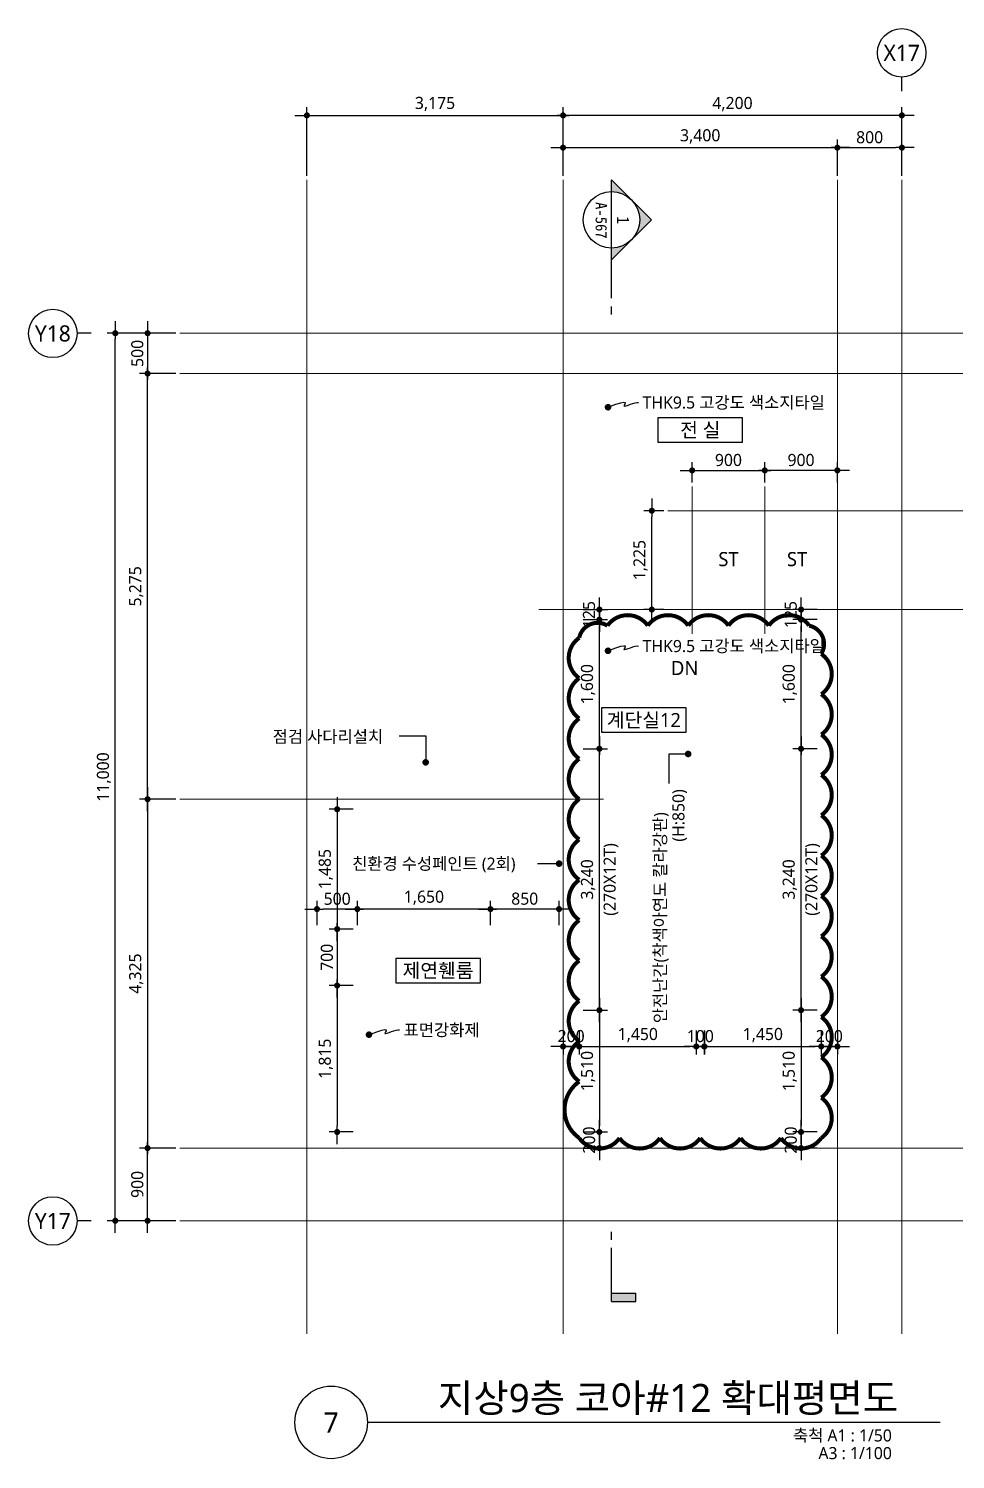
# Model space of a CAD drawing. Header units: millimetres. Extents: x 1467181 to 1850972, y 836037 to 895281.
# Drawn here: x 1812906 to 1824394, y 837511 to 855244 of the extents above; entities that cross this region are included whole.
import ezdxf
from ezdxf.enums import TextEntityAlignment as Align

# ---------------------------------------------------------------- set-up
doc = ezdxf.new("R2010")
doc.units = ezdxf.units.MM
doc.header["$MEASUREMENT"] = 0
doc.linetypes.add('CEN', pattern=[62, 60, -1, 0, -1])
doc.layers.get('0').update_dxf_attribs({"linetype": 'CONTINUOUS'})
for name, color, linetype, lineweight in [('A-AXIS-BUBL', 7, 'CONTINUOUS', 25), ('A-CNTL', 1, 'CEN', 15), ('A-DIMS', 7, 'CONTINUOUS', 25), ('A-MKXS-LEAD', 7, 'CONTINUOUS', 25), ('A-MKXS-MAK1', 3, 'CONTINUOUS', 25), ('A-MKXS-TEXT1', 3, 'CONTINUOUS', 25), ('A-MKXS-TEXT2', 7, 'CONTINUOUS', 25), ('A-MKXX-NAME', 3, 'CONTINUOUS', 25), ('A-MKXX-SYMB', 7, 'CONTINUOUS', 25), ('A-XXXX-SYMB', 7, 'CONTINUOUS', 25), ('A-XXXX-TXT1', 3, 'CONTINUOUS', 25), ('A-XXXX-TXT2', 3, 'CONTINUOUS', 25), ('REV-202205', 20, 'CONTINUOUS', 25)]:
    doc.layers.add(name, color=color, linetype=linetype, lineweight=lineweight)
doc.styles.add('HY울릉도L', font='')
doc.styles.add('돋움체', font='')
doc.styles.add('맑은고딕', font='malgun.ttf')
doc.styles.get('HY울릉도L').set_extended_font_data('HYwulM')
doc.styles.get('돋움체').set_extended_font_data('DotumChe')
doc.dimstyles.new('CDIM', dxfattribs={"dimtxt": 3, "dimasz": 1.5, "dimexe": 2, "dimexo": 1, "dimgap": 1, "dimtad": 1, "dimdec": 0, "dimrnd": 0.5, "dimzin": 0, "dimdsep": 32, "dimlunit": 6, "dimtxsty": 'HY울릉도L', "dimblk1": '_CIDOT', "dimblk2": '_CIDOT', "dimsah": 1, "dimcen": 5.5, "dimclrd": 2, "dimclre": 2, "dimclrt": 7, "dimadec": 0, "dimazin": 0, "dimtfac": 1, "dimtdec": 0, "dimtix": 1, "dimtmove": 2, "dimatfit": 1, "dimldrblk": '_CIDOT', "dimfxl": 1, "dimtolj": 1, "dimtzin": 0, "dimlwd": -1, "dimarcsym": 0})

# ---------------------------------------------------------------- blocks, each defined once
blk = doc.blocks.new('_CIDOT')
at = {"color": 0, "linetype": 'ByBlock'}
blk.add_line((2, 0), (-1, 0), dxfattribs=at)
at = {"color": 0, "linetype": 'ByBlock', "const_width": 0.5}
blk.add_lwpolyline([(-0.25, 0, 1), (0.25, 0, 1)], format="xyb", close=True, dxfattribs=at)
blk = doc.blocks.new('*D143')
at = {"layer": 'A-DIMS', "lineweight": -2, "transparency": 16777216}
for p, q in [((1819531, 853419), (1819531, 853869)), ((1822931, 853419), (1822931, 853869))]:
    blk.add_line(p, q, dxfattribs=at)
at = {"layer": 'A-DIMS', "transparency": 16777216}
blk.add_line((1819606, 853769), (1822856, 853769), dxfattribs=at)
at = {"layer": 'A-DIMS', "transparency": 16777216, "xscale": 75, "yscale": 75, "zscale": 75, "rotation": 180}
blk.add_blockref('_CIDOT', (1819531, 853769), dxfattribs=at)
at = {"layer": 'A-DIMS', "transparency": 16777216, "xscale": 75, "yscale": 75, "zscale": 75}
blk.add_blockref('_CIDOT', (1822931, 853769), dxfattribs=at)
at = {"layer": 'A-DIMS', "color": 3, "transparency": 16777216, "insert": (1821231, 853909), "char_height": 150, "attachment_point": 5, "style": '맑은고딕'}
blk.add_mtext('\\A1;3,400', dxfattribs=at)
blk = doc.blocks.new('*D144')
at = {"layer": 'A-DIMS', "lineweight": -2, "transparency": 16777216}
for p, q in [((1814731, 845694), (1814281, 845694)), ((1814731, 841369), (1814281, 841369))]:
    blk.add_line(p, q, dxfattribs=at)
at = {"layer": 'A-DIMS', "transparency": 16777216}
blk.add_line((1814381, 845619), (1814381, 841444), dxfattribs=at)
at = {"layer": 'A-DIMS', "transparency": 16777216, "xscale": 75, "yscale": 75, "zscale": 75}
for p, rotation in [((1814381, 845694), 90), ((1814381, 841369), 270)]:
    blk.add_blockref('_CIDOT', p, dxfattribs=dict(at, rotation=rotation))
at = {"layer": 'A-DIMS', "color": 3, "transparency": 16777216, "insert": (1814241, 843532), "char_height": 150, "attachment_point": 5, "rotation": 90, "style": '맑은고딕'}
blk.add_mtext('\\A1;4,325', dxfattribs=at)
blk = doc.blocks.new('*D145')
at = {"layer": 'A-DIMS', "lineweight": -2, "transparency": 16777216}
for p, q in [((1822931, 853419), (1822931, 853869)), ((1823731, 853419), (1823731, 853869))]:
    blk.add_line(p, q, dxfattribs=at)
at = {"layer": 'A-DIMS', "transparency": 16777216}
blk.add_line((1823006, 853769), (1823656, 853769), dxfattribs=at)
at = {"layer": 'A-DIMS', "transparency": 16777216, "xscale": 75, "yscale": 75, "zscale": 75, "rotation": 180}
blk.add_blockref('_CIDOT', (1822931, 853769), dxfattribs=at)
at = {"layer": 'A-DIMS', "transparency": 16777216, "xscale": 75, "yscale": 75, "zscale": 75}
blk.add_blockref('_CIDOT', (1823731, 853769), dxfattribs=at)
at = {"layer": 'A-DIMS', "color": 3, "transparency": 16777216, "insert": (1823331, 853897), "char_height": 150, "attachment_point": 5, "style": '맑은고딕'}
blk.add_mtext('\\A1;800', dxfattribs=at)
blk = doc.blocks.new('*D146')
at = {"layer": 'A-DIMS', "lineweight": -2, "transparency": 16777216}
for p, q in [((1819531, 853419), (1819531, 854269)), ((1823731, 853419), (1823731, 854269))]:
    blk.add_line(p, q, dxfattribs=at)
at = {"layer": 'A-DIMS', "transparency": 16777216}
blk.add_line((1823656, 854169), (1819606, 854169), dxfattribs=at)
at = {"layer": 'A-DIMS', "transparency": 16777216, "xscale": 75, "yscale": 75, "zscale": 75, "rotation": 180}
blk.add_blockref('_CIDOT', (1819531, 854169), dxfattribs=at)
at = {"layer": 'A-DIMS', "transparency": 16777216, "xscale": 75, "yscale": 75, "zscale": 75}
blk.add_blockref('_CIDOT', (1823731, 854169), dxfattribs=at)
at = {"layer": 'A-DIMS', "color": 3, "transparency": 16777216, "insert": (1821631, 854309), "char_height": 150, "attachment_point": 5, "style": '맑은고딕'}
blk.add_mtext('\\A1;4,200', dxfattribs=at)
blk = doc.blocks.new('*D147')
at = {"layer": 'A-DIMS', "lineweight": -2, "transparency": 16777216}
for p, q in [((1814731, 851469), (1813881, 851469)), ((1814731, 840469), (1813881, 840469))]:
    blk.add_line(p, q, dxfattribs=at)
at = {"layer": 'A-DIMS', "transparency": 16777216}
blk.add_line((1813981, 840544), (1813981, 851394), dxfattribs=at)
at = {"layer": 'A-DIMS', "transparency": 16777216, "xscale": 75, "yscale": 75, "zscale": 75}
for p, rotation in [((1813981, 851469), 90), ((1813981, 840469), 270)]:
    blk.add_blockref('_CIDOT', p, dxfattribs=dict(at, rotation=rotation))
at = {"layer": 'A-DIMS', "color": 3, "transparency": 16777216, "insert": (1813841, 845969), "char_height": 150, "attachment_point": 5, "rotation": 90, "style": '맑은고딕'}
blk.add_mtext('\\A1;11,000', dxfattribs=at)
blk = doc.blocks.new('*D148')
at = {"layer": 'A-DIMS', "lineweight": -2, "transparency": 16777216}
for p, q in [((1814731, 851469), (1814281, 851469)), ((1814731, 850969), (1814281, 850969))]:
    blk.add_line(p, q, dxfattribs=at)
at = {"layer": 'A-DIMS', "transparency": 16777216}
blk.add_line((1814381, 851394), (1814381, 851044), dxfattribs=at)
at = {"layer": 'A-DIMS', "transparency": 16777216, "xscale": 75, "yscale": 75, "zscale": 75}
for p, rotation in [((1814381, 851469), 90), ((1814381, 850969), 270)]:
    blk.add_blockref('_CIDOT', p, dxfattribs=dict(at, rotation=rotation))
at = {"layer": 'A-DIMS', "color": 3, "transparency": 16777216, "insert": (1814254, 851219), "char_height": 150, "attachment_point": 5, "rotation": 90, "style": '맑은고딕'}
blk.add_mtext('\\A1;500', dxfattribs=at)
blk = doc.blocks.new('*D149')
at = {"layer": 'A-DIMS', "lineweight": -2, "transparency": 16777216}
for p, q in [((1814731, 841369), (1814281, 841369)), ((1814731, 840469), (1814281, 840469))]:
    blk.add_line(p, q, dxfattribs=at)
at = {"layer": 'A-DIMS', "transparency": 16777216}
blk.add_line((1814381, 840544), (1814381, 841294), dxfattribs=at)
at = {"layer": 'A-DIMS', "transparency": 16777216, "xscale": 75, "yscale": 75, "zscale": 75}
for p, rotation in [((1814381, 841369), 90), ((1814381, 840469), 270)]:
    blk.add_blockref('_CIDOT', p, dxfattribs=dict(at, rotation=rotation))
at = {"layer": 'A-DIMS', "color": 3, "transparency": 16777216, "insert": (1814254, 840919), "char_height": 150, "attachment_point": 5, "rotation": 90, "style": '맑은고딕'}
blk.add_mtext('\\A1;900', dxfattribs=at)
blk = doc.blocks.new('*D150')
at = {"layer": 'A-DIMS', "lineweight": -2, "transparency": 16777216}
for p, q in [((1814731, 850969), (1814281, 850969)), ((1814731, 845694), (1814281, 845694))]:
    blk.add_line(p, q, dxfattribs=at)
at = {"layer": 'A-DIMS', "transparency": 16777216}
blk.add_line((1814381, 845769), (1814381, 850894), dxfattribs=at)
at = {"layer": 'A-DIMS', "transparency": 16777216, "xscale": 75, "yscale": 75, "zscale": 75}
for p, rotation in [((1814381, 850969), 90), ((1814381, 845694), 270)]:
    blk.add_blockref('_CIDOT', p, dxfattribs=dict(at, rotation=rotation))
at = {"layer": 'A-DIMS', "color": 3, "transparency": 16777216, "insert": (1814241, 848332), "char_height": 150, "attachment_point": 5, "rotation": 90, "style": '맑은고딕'}
blk.add_mtext('\\A1;5,275', dxfattribs=at)
blk = doc.blocks.new('*D140')
at = {"layer": 'A-DIMS', "lineweight": -2, "transparency": 16777216}
for p, q in [((1821131, 849619), (1821131, 849869)), ((1822031, 849619), (1822031, 849869))]:
    blk.add_line(p, q, dxfattribs=at)
at = {"layer": 'A-DIMS', "transparency": 16777216}
blk.add_line((1821206, 849769), (1821956, 849769), dxfattribs=at)
at = {"layer": 'A-DIMS', "transparency": 16777216, "xscale": 75, "yscale": 75, "zscale": 75, "rotation": 180}
blk.add_blockref('_CIDOT', (1821131, 849769), dxfattribs=at)
at = {"layer": 'A-DIMS', "transparency": 16777216, "xscale": 75, "yscale": 75, "zscale": 75}
blk.add_blockref('_CIDOT', (1822031, 849769), dxfattribs=at)
at = {"layer": 'A-DIMS', "color": 3, "transparency": 16777216, "insert": (1821581, 849897), "char_height": 150, "attachment_point": 5, "style": '맑은고딕'}
blk.add_mtext('\\A1;900', dxfattribs=at)
blk = doc.blocks.new('*D141')
at = {"layer": 'A-DIMS', "lineweight": -2, "transparency": 16777216}
for p, q in [((1822031, 849619), (1822031, 849869)), ((1822931, 849619), (1822931, 849869))]:
    blk.add_line(p, q, dxfattribs=at)
at = {"layer": 'A-DIMS', "transparency": 16777216}
blk.add_line((1822856, 849769), (1822106, 849769), dxfattribs=at)
at = {"layer": 'A-DIMS', "transparency": 16777216, "xscale": 75, "yscale": 75, "zscale": 75, "rotation": 180}
blk.add_blockref('_CIDOT', (1822031, 849769), dxfattribs=at)
at = {"layer": 'A-DIMS', "transparency": 16777216, "xscale": 75, "yscale": 75, "zscale": 75}
blk.add_blockref('_CIDOT', (1822931, 849769), dxfattribs=at)
at = {"layer": 'A-DIMS', "color": 3, "transparency": 16777216, "insert": (1822481, 849897), "char_height": 150, "attachment_point": 5, "style": '맑은고딕'}
blk.add_mtext('\\A1;900', dxfattribs=at)
blk = doc.blocks.new('*D142')
at = {"layer": 'A-DIMS', "lineweight": -2, "transparency": 16777216}
for p, q in [((1820781, 849269), (1820531, 849269)), ((1820781, 848044), (1820531, 848044))]:
    blk.add_line(p, q, dxfattribs=at)
at = {"layer": 'A-DIMS', "transparency": 16777216}
blk.add_line((1820631, 848119), (1820631, 849194), dxfattribs=at)
at = {"layer": 'A-DIMS', "transparency": 16777216, "xscale": 75, "yscale": 75, "zscale": 75}
for p, rotation in [((1820631, 849269), 90), ((1820631, 848044), 270)]:
    blk.add_blockref('_CIDOT', p, dxfattribs=dict(at, rotation=rotation))
at = {"layer": 'A-DIMS', "color": 3, "transparency": 16777216, "insert": (1820491, 848657), "char_height": 150, "attachment_point": 5, "rotation": 90, "style": '맑은고딕'}
blk.add_mtext('\\A1;1,225', dxfattribs=at)
blk = doc.blocks.new('*D156')
at = {"layer": 'A-DIMS', "lineweight": -2, "transparency": 16777216}
for p, q in [((1816356, 853419), (1816356, 854269)), ((1819531, 853419), (1819531, 854269))]:
    blk.add_line(p, q, dxfattribs=at)
at = {"layer": 'A-DIMS', "transparency": 16777216}
blk.add_line((1816431, 854169), (1819456, 854169), dxfattribs=at)
at = {"layer": 'A-DIMS', "transparency": 16777216, "xscale": 75, "yscale": 75, "zscale": 75, "rotation": 180}
blk.add_blockref('_CIDOT', (1816356, 854169), dxfattribs=at)
at = {"layer": 'A-DIMS', "transparency": 16777216, "xscale": 75, "yscale": 75, "zscale": 75}
blk.add_blockref('_CIDOT', (1819531, 854169), dxfattribs=at)
at = {"layer": 'A-DIMS', "color": 3, "transparency": 16777216, "insert": (1817944, 854310), "char_height": 150, "attachment_point": 5, "style": '맑은고딕'}
blk.add_mtext('\\A1;3,175', dxfattribs=at)
blk = doc.blocks.new('CORE 12- 단면')
at = {"layer": 'A-MKXS-MAK1'}
blk.add_hatch(color=256, dxfattribs=at).paths.add_polyline_path([(22637, 13298), (22637, 13398), (22937, 13398), (22937, 13298)])
h = blk.add_hatch(color=256, dxfattribs=at)
h.paths.add_polyline_path([(22442, -7), (22690, 241, 0.414214), (22690, -254)])
h.paths.add_polyline_path([(22690, 241), (22937, 488), (22937, 343, 0.198912)])
h.paths.add_polyline_path([(22690, -254, 0.198912), (22937, -357), (22937, -502)])
for p, q in [((22637, 13398), (22637, 13298)), ((22937, 13398), (22637, 13398)), ((22937, 13398), (22937, 12735)), ((22937, 13298), (22637, 13298)), ((22937, 12635), (22937, 12535)), ((22937, 1166), (22937, 1066)), ((22937, 966), (22937, -502)), ((22937, 488), (22442, -7)), ((22937, -502), (22442, -7))]:
    blk.add_line(p, q, dxfattribs=at)
blk.add_circle((22937, -7), 350, dxfattribs=at)
at = {"layer": 'A-MKXS-TEXT2', "style": '돋움체'}
for s, height, p in [('A-567', 140, (23065, 0)), ('1', 150, (22793, -2))]:
    blk.add_text(s, height=height, rotation=90, dxfattribs=at).set_placement(p, align=Align.MIDDLE)
blk = doc.blocks.new('*D744')
at = {"layer": 'A-DIMS', "lineweight": -2, "transparency": 16777216}
for p, q in [((1819781, 846319), (1820081, 846319)), ((1819781, 843079), (1820081, 843079))]:
    blk.add_line(p, q, dxfattribs=at)
at = {"layer": 'A-DIMS', "transparency": 16777216}
blk.add_line((1819981, 843154), (1819981, 846244), dxfattribs=at)
at = {"layer": 'A-DIMS', "transparency": 16777216, "xscale": 75, "yscale": 75, "zscale": 75}
for p, rotation in [((1819981, 846319), 90), ((1819981, 843079), 270)]:
    blk.add_blockref('_CIDOT', p, dxfattribs=dict(at, rotation=rotation))
at = {"layer": 'A-DIMS', "color": 3, "transparency": 16777216, "char_height": 150, "attachment_point": 5, "rotation": 90, "style": '맑은고딕'}
for s, insert in [('\\A1;(270X12T)', (1820125, 844699)), ('\\A1;3,240', (1819841, 844699))]:
    blk.add_mtext(s, dxfattribs=dict(at, insert=insert))
blk = doc.blocks.new('*D745')
at = {"layer": 'A-DIMS', "lineweight": -2, "transparency": 16777216}
for p, q in [((1819781, 843079), (1820081, 843079)), ((1819781, 841569), (1820081, 841569))]:
    blk.add_line(p, q, dxfattribs=at)
at = {"layer": 'A-DIMS', "transparency": 16777216}
blk.add_line((1819981, 843004), (1819981, 841644), dxfattribs=at)
at = {"layer": 'A-DIMS', "transparency": 16777216, "xscale": 75, "yscale": 75, "zscale": 75}
for p, rotation in [((1819981, 843079), 90), ((1819981, 841569), 270)]:
    blk.add_blockref('_CIDOT', p, dxfattribs=dict(at, rotation=rotation))
at = {"layer": 'A-DIMS', "color": 3, "transparency": 16777216, "insert": (1819841, 842324), "char_height": 150, "attachment_point": 5, "rotation": 90, "style": '맑은고딕'}
blk.add_mtext('\\A1;1,510', dxfattribs=at)
blk = doc.blocks.new('*D746')
at = {"layer": 'A-DIMS', "lineweight": -2, "transparency": 16777216}
for p, q in [((1819781, 847919), (1820081, 847919)), ((1819781, 846319), (1820081, 846319))]:
    blk.add_line(p, q, dxfattribs=at)
at = {"layer": 'A-DIMS', "transparency": 16777216}
blk.add_line((1819981, 846394), (1819981, 847844), dxfattribs=at)
at = {"layer": 'A-DIMS', "transparency": 16777216, "xscale": 75, "yscale": 75, "zscale": 75}
for p, rotation in [((1819981, 847919), 90), ((1819981, 846319), 270)]:
    blk.add_blockref('_CIDOT', p, dxfattribs=dict(at, rotation=rotation))
at = {"layer": 'A-DIMS', "color": 3, "transparency": 16777216, "insert": (1819841, 847119), "char_height": 150, "attachment_point": 5, "rotation": 90, "style": '맑은고딕'}
blk.add_mtext('\\A1;1,600', dxfattribs=at)
blk = doc.blocks.new('*D747')
at = {"layer": 'A-DIMS', "transparency": 16777216}
for p, q in [((1819981, 848119), (1819981, 848194)), ((1819981, 847919), (1819981, 848044)), ((1819981, 847844), (1819981, 847769))]:
    blk.add_line(p, q, dxfattribs=at)
at = {"layer": 'A-DIMS', "lineweight": -2, "transparency": 16777216}
for p, q in [((1819781, 848044), (1820081, 848044)), ((1819781, 847919), (1820081, 847919))]:
    blk.add_line(p, q, dxfattribs=at)
at = {"layer": 'A-DIMS', "transparency": 16777216, "xscale": 75, "yscale": 75, "zscale": 75}
for p, rotation in [((1819981, 848044), 270), ((1819981, 847919), 90)]:
    blk.add_blockref('_CIDOT', p, dxfattribs=dict(at, rotation=rotation))
at = {"layer": 'A-DIMS', "color": 3, "transparency": 16777216, "insert": (1819853, 847982), "char_height": 150, "attachment_point": 5, "rotation": 90, "style": '맑은고딕'}
blk.add_mtext('\\A1;125', dxfattribs=at)
blk = doc.blocks.new('*D748')
at = {"layer": 'A-DIMS', "transparency": 16777216}
for p, q in [((1819981, 841644), (1819981, 841719)), ((1819981, 841569), (1819981, 841369)), ((1819981, 841294), (1819981, 841219))]:
    blk.add_line(p, q, dxfattribs=at)
at = {"layer": 'A-DIMS', "lineweight": -2, "transparency": 16777216}
for p, q in [((1819781, 841569), (1820081, 841569)), ((1819781, 841369), (1820081, 841369))]:
    blk.add_line(p, q, dxfattribs=at)
at = {"layer": 'A-DIMS', "transparency": 16777216, "xscale": 75, "yscale": 75, "zscale": 75}
for p, rotation in [((1819981, 841569), 270), ((1819981, 841369), 90)]:
    blk.add_blockref('_CIDOT', p, dxfattribs=dict(at, rotation=rotation))
at = {"layer": 'A-DIMS', "color": 3, "transparency": 16777216, "insert": (1819854, 841469), "char_height": 150, "attachment_point": 5, "rotation": 90, "style": '맑은고딕'}
blk.add_mtext('\\A1;200', dxfattribs=at)
blk = doc.blocks.new('*D749')
at = {"layer": 'A-DIMS', "lineweight": -2, "transparency": 16777216}
for p, q in [((1819732, 842829), (1819732, 842529)), ((1821182, 842829), (1821182, 842529))]:
    blk.add_line(p, q, dxfattribs=at)
at = {"layer": 'A-DIMS', "transparency": 16777216}
blk.add_line((1819807, 842629), (1821107, 842629), dxfattribs=at)
at = {"layer": 'A-DIMS', "transparency": 16777216, "xscale": 75, "yscale": 75, "zscale": 75, "rotation": 180}
blk.add_blockref('_CIDOT', (1819732, 842629), dxfattribs=at)
at = {"layer": 'A-DIMS', "transparency": 16777216, "xscale": 75, "yscale": 75, "zscale": 75}
blk.add_blockref('_CIDOT', (1821182, 842629), dxfattribs=at)
at = {"layer": 'A-DIMS', "color": 3, "transparency": 16777216, "insert": (1820457, 842770), "char_height": 150, "attachment_point": 5, "style": '맑은고딕'}
blk.add_mtext('\\A1;1,450', dxfattribs=at)
blk = doc.blocks.new('*D750')
at = {"layer": 'A-DIMS', "lineweight": -2, "transparency": 16777216}
for p, q in [((1819531, 842829), (1819531, 842529)), ((1819731, 842829), (1819731, 842529))]:
    blk.add_line(p, q, dxfattribs=at)
at = {"layer": 'A-DIMS', "transparency": 16777216}
for p, q in [((1819456, 842629), (1819381, 842629)), ((1819531, 842629), (1819731, 842629)), ((1819806, 842629), (1819881, 842629))]:
    blk.add_line(p, q, dxfattribs=at)
at = {"layer": 'A-DIMS', "transparency": 16777216, "xscale": 75, "yscale": 75, "zscale": 75}
blk.add_blockref('_CIDOT', (1819531, 842629), dxfattribs=at)
at = {"layer": 'A-DIMS', "transparency": 16777216, "xscale": 75, "yscale": 75, "zscale": 75, "rotation": 180}
blk.add_blockref('_CIDOT', (1819731, 842629), dxfattribs=at)
at = {"layer": 'A-DIMS', "color": 3, "transparency": 16777216, "insert": (1819631, 842757), "char_height": 150, "attachment_point": 5, "style": '맑은고딕'}
blk.add_mtext('\\A1;200', dxfattribs=at)
blk = doc.blocks.new('*D751')
at = {"layer": 'A-DIMS', "lineweight": -2, "transparency": 16777216}
for p, q in [((1821282, 842829), (1821282, 842529)), ((1822731, 842829), (1822731, 842529))]:
    blk.add_line(p, q, dxfattribs=at)
at = {"layer": 'A-DIMS', "transparency": 16777216}
blk.add_line((1821357, 842629), (1822656, 842629), dxfattribs=at)
at = {"layer": 'A-DIMS', "transparency": 16777216, "xscale": 75, "yscale": 75, "zscale": 75, "rotation": 180}
blk.add_blockref('_CIDOT', (1821282, 842629), dxfattribs=at)
at = {"layer": 'A-DIMS', "transparency": 16777216, "xscale": 75, "yscale": 75, "zscale": 75}
blk.add_blockref('_CIDOT', (1822731, 842629), dxfattribs=at)
at = {"layer": 'A-DIMS', "color": 3, "transparency": 16777216, "insert": (1822007, 842770), "char_height": 150, "attachment_point": 5, "style": '맑은고딕'}
blk.add_mtext('\\A1;1,450', dxfattribs=at)
blk = doc.blocks.new('*D752')
at = {"layer": 'A-DIMS', "lineweight": -2, "transparency": 16777216}
for p, q in [((1821182, 842829), (1821182, 842529)), ((1821281, 842829), (1821281, 842529))]:
    blk.add_line(p, q, dxfattribs=at)
at = {"layer": 'A-DIMS', "transparency": 16777216}
for p, q in [((1821107, 842629), (1821032, 842629)), ((1821182, 842629), (1821281, 842629)), ((1821356, 842629), (1821431, 842629))]:
    blk.add_line(p, q, dxfattribs=at)
at = {"layer": 'A-DIMS', "transparency": 16777216, "xscale": 75, "yscale": 75, "zscale": 75}
blk.add_blockref('_CIDOT', (1821182, 842629), dxfattribs=at)
at = {"layer": 'A-DIMS', "transparency": 16777216, "xscale": 75, "yscale": 75, "zscale": 75, "rotation": 180}
blk.add_blockref('_CIDOT', (1821281, 842629), dxfattribs=at)
at = {"layer": 'A-DIMS', "color": 3, "transparency": 16777216, "insert": (1821232, 842757), "char_height": 150, "attachment_point": 5, "style": '맑은고딕'}
blk.add_mtext('\\A1;100', dxfattribs=at)
blk = doc.blocks.new('*D753')
at = {"layer": 'A-DIMS', "lineweight": -2, "transparency": 16777216}
for p, q in [((1822731, 842829), (1822731, 842529)), ((1822931, 842829), (1822931, 842529))]:
    blk.add_line(p, q, dxfattribs=at)
at = {"layer": 'A-DIMS', "transparency": 16777216}
for p, q in [((1822656, 842629), (1822581, 842629)), ((1822731, 842629), (1822931, 842629)), ((1823006, 842629), (1823081, 842629))]:
    blk.add_line(p, q, dxfattribs=at)
at = {"layer": 'A-DIMS', "transparency": 16777216, "xscale": 75, "yscale": 75, "zscale": 75}
blk.add_blockref('_CIDOT', (1822731, 842629), dxfattribs=at)
at = {"layer": 'A-DIMS', "transparency": 16777216, "xscale": 75, "yscale": 75, "zscale": 75, "rotation": 180}
blk.add_blockref('_CIDOT', (1822931, 842629), dxfattribs=at)
at = {"layer": 'A-DIMS', "color": 3, "transparency": 16777216, "insert": (1822831, 842757), "char_height": 150, "attachment_point": 5, "style": '맑은고딕'}
blk.add_mtext('\\A1;200', dxfattribs=at)
blk = doc.blocks.new('*D754')
at = {"layer": 'A-DIMS', "lineweight": -2, "transparency": 16777216}
for p, q in [((1822681, 846319), (1822381, 846319)), ((1822681, 843079), (1822381, 843079))]:
    blk.add_line(p, q, dxfattribs=at)
at = {"layer": 'A-DIMS', "transparency": 16777216}
blk.add_line((1822481, 843154), (1822481, 846244), dxfattribs=at)
at = {"layer": 'A-DIMS', "transparency": 16777216, "xscale": 75, "yscale": 75, "zscale": 75}
for p, rotation in [((1822481, 846319), 90), ((1822481, 843079), 270)]:
    blk.add_blockref('_CIDOT', p, dxfattribs=dict(at, rotation=rotation))
at = {"layer": 'A-DIMS', "color": 3, "transparency": 16777216, "char_height": 150, "attachment_point": 5, "rotation": 90, "style": '맑은고딕'}
for s, insert in [('\\A1;(270X12T)', (1822625, 844699)), ('\\A1;3,240', (1822341, 844699))]:
    blk.add_mtext(s, dxfattribs=dict(at, insert=insert))
blk = doc.blocks.new('*D755')
at = {"layer": 'A-DIMS', "lineweight": -2, "transparency": 16777216}
for p, q in [((1822681, 843079), (1822381, 843079)), ((1822681, 841569), (1822381, 841569))]:
    blk.add_line(p, q, dxfattribs=at)
at = {"layer": 'A-DIMS', "transparency": 16777216}
blk.add_line((1822481, 843004), (1822481, 841644), dxfattribs=at)
at = {"layer": 'A-DIMS', "transparency": 16777216, "xscale": 75, "yscale": 75, "zscale": 75}
for p, rotation in [((1822481, 843079), 90), ((1822481, 841569), 270)]:
    blk.add_blockref('_CIDOT', p, dxfattribs=dict(at, rotation=rotation))
at = {"layer": 'A-DIMS', "color": 3, "transparency": 16777216, "insert": (1822341, 842324), "char_height": 150, "attachment_point": 5, "rotation": 90, "style": '맑은고딕'}
blk.add_mtext('\\A1;1,510', dxfattribs=at)
blk = doc.blocks.new('*D756')
at = {"layer": 'A-DIMS', "transparency": 16777216}
for p, q in [((1822481, 848119), (1822481, 848194)), ((1822481, 847919), (1822481, 848044)), ((1822481, 847844), (1822481, 847769))]:
    blk.add_line(p, q, dxfattribs=at)
at = {"layer": 'A-DIMS', "lineweight": -2, "transparency": 16777216}
for p, q in [((1822681, 848044), (1822381, 848044)), ((1822681, 847919), (1822381, 847919))]:
    blk.add_line(p, q, dxfattribs=at)
at = {"layer": 'A-DIMS', "transparency": 16777216, "xscale": 75, "yscale": 75, "zscale": 75}
for p, rotation in [((1822481, 848044), 270), ((1822481, 847919), 90)]:
    blk.add_blockref('_CIDOT', p, dxfattribs=dict(at, rotation=rotation))
at = {"layer": 'A-DIMS', "color": 3, "transparency": 16777216, "insert": (1822353, 847982), "char_height": 150, "attachment_point": 5, "rotation": 90, "style": '맑은고딕'}
blk.add_mtext('\\A1;125', dxfattribs=at)
blk = doc.blocks.new('*D757')
at = {"layer": 'A-DIMS', "transparency": 16777216}
for p, q in [((1822481, 841644), (1822481, 841719)), ((1822481, 841569), (1822481, 841369)), ((1822481, 841294), (1822481, 841219))]:
    blk.add_line(p, q, dxfattribs=at)
at = {"layer": 'A-DIMS', "lineweight": -2, "transparency": 16777216}
for p, q in [((1822681, 841569), (1822381, 841569)), ((1822681, 841369), (1822381, 841369))]:
    blk.add_line(p, q, dxfattribs=at)
at = {"layer": 'A-DIMS', "transparency": 16777216, "xscale": 75, "yscale": 75, "zscale": 75}
for p, rotation in [((1822481, 841569), 270), ((1822481, 841369), 90)]:
    blk.add_blockref('_CIDOT', p, dxfattribs=dict(at, rotation=rotation))
at = {"layer": 'A-DIMS', "color": 3, "transparency": 16777216, "insert": (1822354, 841469), "char_height": 150, "attachment_point": 5, "rotation": 90, "style": '맑은고딕'}
blk.add_mtext('\\A1;200', dxfattribs=at)
blk = doc.blocks.new('*D758')
at = {"layer": 'A-DIMS', "lineweight": -2, "transparency": 16777216}
for p, q in [((1822681, 847919), (1822381, 847919)), ((1822681, 846319), (1822381, 846319))]:
    blk.add_line(p, q, dxfattribs=at)
at = {"layer": 'A-DIMS', "transparency": 16777216}
blk.add_line((1822481, 846394), (1822481, 847844), dxfattribs=at)
at = {"layer": 'A-DIMS', "transparency": 16777216, "xscale": 75, "yscale": 75, "zscale": 75}
for p, rotation in [((1822481, 847919), 90), ((1822481, 846319), 270)]:
    blk.add_blockref('_CIDOT', p, dxfattribs=dict(at, rotation=rotation))
at = {"layer": 'A-DIMS', "color": 3, "transparency": 16777216, "insert": (1822341, 847119), "char_height": 150, "attachment_point": 5, "rotation": 90, "style": '맑은고딕'}
blk.add_mtext('\\A1;1,600', dxfattribs=at)
blk = doc.blocks.new('*D889')
at = {"layer": 'A-DIMS', "lineweight": -2, "transparency": 16777216}
for p, q in [((1816931, 845569), (1816631, 845569)), ((1816931, 844084), (1816631, 844084))]:
    blk.add_line(p, q, dxfattribs=at)
at = {"layer": 'A-DIMS', "transparency": 16777216}
blk.add_line((1816731, 845494), (1816731, 844159), dxfattribs=at)
at = {"layer": 'A-DIMS', "transparency": 16777216, "xscale": 75, "yscale": 75, "zscale": 75}
for p, rotation in [((1816731, 845569), 90), ((1816731, 844084), 270)]:
    blk.add_blockref('_CIDOT', p, dxfattribs=dict(at, rotation=rotation))
at = {"layer": 'A-DIMS', "color": 3, "transparency": 16777216, "insert": (1816591, 844827), "char_height": 150, "attachment_point": 5, "rotation": 90, "style": '맑은고딕'}
blk.add_mtext('\\A1;1,485', dxfattribs=at)
blk = doc.blocks.new('*D890')
at = {"layer": 'A-DIMS', "lineweight": -2, "transparency": 16777216}
for p, q in [((1816931, 844084), (1816631, 844084)), ((1816931, 843384), (1816631, 843384))]:
    blk.add_line(p, q, dxfattribs=at)
at = {"layer": 'A-DIMS', "transparency": 16777216}
blk.add_line((1816731, 844009), (1816731, 843459), dxfattribs=at)
at = {"layer": 'A-DIMS', "transparency": 16777216, "xscale": 75, "yscale": 75, "zscale": 75}
for p, rotation in [((1816731, 844084), 90), ((1816731, 843384), 270)]:
    blk.add_blockref('_CIDOT', p, dxfattribs=dict(at, rotation=rotation))
at = {"layer": 'A-DIMS', "color": 3, "transparency": 16777216, "insert": (1816604, 843734), "char_height": 150, "attachment_point": 5, "rotation": 90, "style": '맑은고딕'}
blk.add_mtext('\\A1;700', dxfattribs=at)
blk = doc.blocks.new('*D891')
at = {"layer": 'A-DIMS', "lineweight": -2, "transparency": 16777216}
for p, q in [((1816931, 843384), (1816631, 843384)), ((1816931, 841569), (1816631, 841569))]:
    blk.add_line(p, q, dxfattribs=at)
at = {"layer": 'A-DIMS', "transparency": 16777216}
blk.add_line((1816731, 843309), (1816731, 841644), dxfattribs=at)
at = {"layer": 'A-DIMS', "transparency": 16777216, "xscale": 75, "yscale": 75, "zscale": 75}
for p, rotation in [((1816731, 843384), 90), ((1816731, 841569), 270)]:
    blk.add_blockref('_CIDOT', p, dxfattribs=dict(at, rotation=rotation))
at = {"layer": 'A-DIMS', "color": 3, "transparency": 16777216, "insert": (1816591, 842477), "char_height": 150, "attachment_point": 5, "rotation": 90, "style": '맑은고딕'}
blk.add_mtext('\\A1;1,815', dxfattribs=at)
blk = doc.blocks.new('*D892')
at = {"layer": 'A-DIMS', "lineweight": -2, "transparency": 16777216}
for p, q in [((1818631, 844132), (1818631, 844432)), ((1819481, 844132), (1819481, 844432))]:
    blk.add_line(p, q, dxfattribs=at)
at = {"layer": 'A-DIMS', "transparency": 16777216}
blk.add_line((1819406, 844332), (1818706, 844332), dxfattribs=at)
at = {"layer": 'A-DIMS', "transparency": 16777216, "xscale": 75, "yscale": 75, "zscale": 75, "rotation": 180}
blk.add_blockref('_CIDOT', (1818631, 844332), dxfattribs=at)
at = {"layer": 'A-DIMS', "transparency": 16777216, "xscale": 75, "yscale": 75, "zscale": 75}
blk.add_blockref('_CIDOT', (1819481, 844332), dxfattribs=at)
at = {"layer": 'A-DIMS', "color": 3, "transparency": 16777216, "insert": (1819056, 844460), "char_height": 150, "attachment_point": 5, "style": '맑은고딕'}
blk.add_mtext('\\A1;850', dxfattribs=at)
blk = doc.blocks.new('*D893')
at = {"layer": 'A-DIMS', "lineweight": -2, "transparency": 16777216}
for p, q in [((1816981, 844132), (1816981, 844432)), ((1818631, 844132), (1818631, 844432))]:
    blk.add_line(p, q, dxfattribs=at)
at = {"layer": 'A-DIMS', "transparency": 16777216}
blk.add_line((1818556, 844332), (1817056, 844332), dxfattribs=at)
at = {"layer": 'A-DIMS', "transparency": 16777216, "xscale": 75, "yscale": 75, "zscale": 75, "rotation": 180}
blk.add_blockref('_CIDOT', (1816981, 844332), dxfattribs=at)
at = {"layer": 'A-DIMS', "transparency": 16777216, "xscale": 75, "yscale": 75, "zscale": 75}
blk.add_blockref('_CIDOT', (1818631, 844332), dxfattribs=at)
at = {"layer": 'A-DIMS', "color": 3, "transparency": 16777216, "insert": (1817806, 844472), "char_height": 150, "attachment_point": 5, "style": '맑은고딕'}
blk.add_mtext('\\A1;1,650', dxfattribs=at)
blk = doc.blocks.new('*D894')
at = {"layer": 'A-DIMS', "lineweight": -2, "transparency": 16777216}
for p, q in [((1816481, 844132), (1816481, 844432)), ((1816981, 844132), (1816981, 844432))]:
    blk.add_line(p, q, dxfattribs=at)
at = {"layer": 'A-DIMS', "transparency": 16777216}
blk.add_line((1816906, 844332), (1816556, 844332), dxfattribs=at)
at = {"layer": 'A-DIMS', "transparency": 16777216, "xscale": 75, "yscale": 75, "zscale": 75, "rotation": 180}
blk.add_blockref('_CIDOT', (1816481, 844332), dxfattribs=at)
at = {"layer": 'A-DIMS', "transparency": 16777216, "xscale": 75, "yscale": 75, "zscale": 75}
blk.add_blockref('_CIDOT', (1816981, 844332), dxfattribs=at)
at = {"layer": 'A-DIMS', "color": 3, "transparency": 16777216, "insert": (1816731, 844459), "char_height": 150, "attachment_point": 5, "style": '맑은고딕'}
blk.add_mtext('\\A1;500', dxfattribs=at)

msp = doc.modelspace()

# ---------------------------------------------------------------- linework, layer by layer
at = {"layer": 'A-AXIS-BUBL', "ltscale": 0.2}
for p, q in [((1823731.4, 854469.4), (1823731.4, 854644.4)), ((1813681.4, 851469.4), (1813506.4, 851469.4)), ((1813681.4, 840469.4), (1813506.4, 840469.4))]:
    msp.add_line(p, q, dxfattribs=at)
for centre in [(1823728.4, 854944.4), (1813206.4, 851466.4), (1813206.4, 840466.4)]:
    msp.add_circle(centre, 300, dxfattribs=at)
at = {"layer": 'A-CNTL'}
for p, q in [((1816356.4, 839069.4), (1816356.4, 853369.4)), ((1819531.4, 839069.4), (1819531.4, 853369.4)), ((1822931.4, 839069.4), (1822931.4, 853369.4)), ((1823731.4, 839069.4), (1823731.4, 853369.4)), ((1814781.4, 851469.4), (1825631.4, 851469.4)), ((1814781.4, 850969.4), (1825631.4, 850969.4)), ((1821131.4, 847744.4), (1821131.4, 849569.4)), ((1822031.4, 847744.4), (1822031.4, 849569.4)), ((1820831.4, 849269.4), (1825631.4, 849269.4)), ((1819231.4, 848044.4), (1825631.4, 848044.4)), ((1814781.4, 845694.4), (1820031.4, 845694.4)), ((1814781.4, 841369.4), (1825631.4, 841369.4)), ((1814781.4, 840469.4), (1825631.4, 840469.4))]:
    msp.add_line(p, q, dxfattribs=at)
at = {"layer": 'A-MKXS-LEAD', "const_width": 40}
for points in [[(1820067.4, 850553.7, 1), (1820108.9, 850549.6, 1)], [(1820067.4, 847535.4, 1), (1820108.9, 847531.2, 1)], [(1821079.3, 846233.6, 1), (1821083.4, 846275.1, 1)], [(1817807.1, 846152.8, 1), (1817848.6, 846148.6, 1)], [(1819502.4, 844897.4, -1), (1819460.9, 844893.2, -1)], [(1817104.3, 842776.9, 1), (1817145.8, 842772.7, 1)]]:
    msp.add_lwpolyline(points, format="xyb", close=True, dxfattribs=at)
at = {"layer": 'A-MKXS-LEAD'}
for points in [[(1820087.3, 850551.3), (1820185.1, 850588.2), (1820248.8, 850608.1), (1820285, 850614.5), (1820300.4, 850611), (1820301.6, 850601.1), (1820295.1, 850588.3), (1820287.6, 850576.1), (1820285.6, 850568.1), (1820294.3, 850566.7), (1820312.4, 850571.1), (1820337.3, 850579.4), (1820366.1, 850589.5), (1820396.4, 850599.6), (1820425.2, 850607.7), (1820449.9, 850612), (1820467.7, 850610.6)], [(1820087.3, 847533), (1820185.1, 847569.8), (1820248.8, 847589.7), (1820285, 847596.2), (1820300.4, 847592.7), (1820301.6, 847582.8), (1820295.1, 847570), (1820287.6, 847557.8), (1820285.6, 847549.7), (1820294.3, 847548.4), (1820312.4, 847552.8), (1820337.3, 847561), (1820366.1, 847571.1), (1820396.4, 847581.2), (1820425.2, 847589.4), (1820449.9, 847593.7), (1820467.7, 847592.2)], [(1817499.8, 846478.8), (1817827.9, 846478.8), (1817827.9, 846478.8), (1817827.9, 846150.7), (1817827.9, 846150.7)], [(1820847.6, 845887.3), (1820847.6, 846254.4), (1821081.4, 846254.4)], [(1819213.7, 844895.3), (1819481.6, 844895.3), (1819481.6, 844895.3)], [(1817124.2, 842774.5), (1817222, 842811.4), (1817285.7, 842831.3), (1817321.9, 842837.7), (1817337.3, 842834.2), (1817338.5, 842824.3), (1817332, 842811.5), (1817324.4, 842799.3), (1817322.5, 842791.3), (1817331.1, 842789.9), (1817349.3, 842794.3), (1817374.1, 842802.5), (1817403, 842812.6), (1817433.2, 842822.7), (1817462, 842830.9), (1817486.7, 842835.2), (1817504.6, 842833.8)]]:
    msp.add_lwpolyline(points, dxfattribs=at)
at = {"layer": 'A-MKXX-SYMB'}
for points in [[(1821756.4, 850419.4), (1820706.4, 850419.4), (1820706.4, 850119.4), (1821756.4, 850119.4)], [(1821057.6, 846824.4), (1820007.6, 846824.4), (1820007.6, 846524.4), (1821057.6, 846524.4)], [(1818506.4, 843719.4), (1817456.4, 843719.4), (1817456.4, 843419.4), (1818506.4, 843419.4)]]:
    msp.add_lwpolyline(points, close=True, dxfattribs=at)
at = {"layer": 'A-XXXX-SYMB'}
msp.add_line((1824206.4, 837969.4), (1817106.4, 837969.4), dxfattribs=at)
msp.add_circle((1816656.4, 837969.4), 450, dxfattribs=at)
at = {"layer": 'REV-202205', "const_width": 50}
msp.add_lwpolyline([(1819731.4, 841494.4, 0.5205671), (1820231.4, 841494.4, 0.5205671), (1820731.4, 841494.4, 0.5205671), (1821231.4, 841494.4, 0.5205671), (1821731.4, 841494.4, 0.5205671), (1822231.4, 841494.4, 0.5205671), (1822731.4, 841494.4, 0.5205671), (1822731.4, 841994.4, 0.5205671), (1822731.4, 842494.4, 0.5205671), (1822731.4, 842994.4, 0.5205671), (1822731.4, 843494.4, 0.5205671), (1822731.4, 843994.4, 0.5205671), (1822731.4, 844494.4, 0.5205671), (1822731.4, 844994.4, 0.5205671), (1822731.4, 845494.4, 0.5205671), (1822731.4, 845994.4, 0.5205671), (1822731.4, 846494.4, 0.5205671), (1822731.4, 846994.4, 0.5205671), (1822731.4, 847494.4, 0.5205671), (1822581.4, 847844.4, 0.5205671), (1822081.4, 847844.4, 0.5205671), (1821581.4, 847844.4, 0.5205671), (1821081.4, 847844.4, 0.5205671), (1820581.4, 847844.4, 0.5205671), (1820081.4, 847844.4, 0.5205671), (1819731.4, 847694.4, 0.5205671), (1819731.4, 847194.4, 0.5205671), (1819731.4, 846694.4, 0.5205671), (1819731.4, 846194.4, 0.5205671), (1819731.4, 845694.4, 0.5205671), (1819731.4, 845194.4, 0.5205671), (1819731.4, 844694.4, 0.5205671), (1819731.4, 844194.4, 0.5205671), (1819731.4, 843694.4, 0.5205671), (1819731.4, 843194.4, 0.5205671), (1819731.4, 842694.4, 0.5205671), (1819731.4, 842194.4, 0.5205671)], format="xyb", close=True, dxfattribs=at)

# ---------------------------------------------------------------- block references
at = {"layer": 'A-DIMS', "rotation": 180}
msp.add_blockref('CORE 12- 단면', (1843068.7, 852867.8), dxfattribs=at)

# ---------------------------------------------------------------- texts
at = {"layer": 'A-MKXS-TEXT1', "style": '맑은고딕'}
for s, p in [('THK9.5 고강도 색소지타일', (1820517.7, 850610.6)), ('THK9.5 고강도 색소지타일', (1820517.7, 847592.2)), ('점검 사다리설치', (1815931.9, 846468.9)), ('친환경 수성페인트 (2회)', (1816916.8, 844895.3)), ('표면강화제', (1817554.6, 842833.8))]:
    msp.add_text(s, height=150, dxfattribs=at).set_placement(p, align=Align.MIDDLE_LEFT)
for s, p in [('(H:850)', (1820960.7, 845167.8)), ('안전난간(착색아연도 칼라강판)', (1820733.2, 842917.4))]:
    msp.add_text(s, height=150, rotation=90, dxfattribs=at).set_placement(p, align=Align.MIDDLE_LEFT)
at = {"layer": 'A-MKXX-NAME', "style": '맑은고딕'}
for s, p in [('전 실', (1821231.4, 850269.4)), ('ST', (1821581.4, 848669.4)), ('ST', (1822431.4, 848669.4)), ('DN', (1821038.2, 847319.4)), ('계단실12', (1820532.6, 846674.4)), ('제연휀룸', (1817981.4, 843569.4))]:
    msp.add_text(s, height=175, dxfattribs=at).set_placement(p, align=Align.MIDDLE_CENTER)
at = {"layer": 'A-XXXX-TXT1', "style": '맑은고딕'}
msp.add_text('지상9층 코아#12 확대평면도', height=350, dxfattribs=at).set_placement((1823684.4, 837992), align=Align.BOTTOM_RIGHT)
msp.add_text('7', height=250, dxfattribs=at).set_placement((1816656.4, 837969.4), align=Align.MIDDLE)
for s, p in [('축척 A1 : 1/50', (1823606.5, 837883.2)), ('A3 : 1/100', (1823606.5, 837664.3))]:
    msp.add_text(s, height=150, dxfattribs=at).set_placement(p, align=Align.TOP_RIGHT)
at = {"layer": 'A-XXXX-TXT2', "ltscale": 0.2, "style": '맑은고딕'}
for s, p in [('X17', (1823728.4, 854944.4)), ('Y18', (1813206.4, 851466.4)), ('Y17', (1813206.4, 840466.4))]:
    msp.add_text(s, height=200, dxfattribs=at).set_placement(p, align=Align.MIDDLE)

# ---------------------------------------------------------------- dimensions: what is measured, and where the dimension line sits
at = {"layer": 'A-DIMS'}
for base, p1, p2, angle, picture, middle in [((1819531.4, 854169.4), (1816356.4, 853369.4), (1819531.4, 853369.4), 0, '*D156', (1817943.9, 854309.8)), ((1819531.4, 854169.4), (1823731.4, 853369.4), (1819531.4, 853369.4), 180, '*D146', (1821631.4, 854309.4)), ((1813981.4, 851469.4), (1814781.4, 840469.4), (1814781.4, 851469.4), 270, '*D147', (1813840.9, 845969.4)), ((1814381.4, 850969.4), (1814781.4, 851469.4), (1814781.4, 850969.4), 90, '*D148', (1814253.9, 851219.4)), ((1814381.4, 850969.4), (1814781.4, 845694.4), (1814781.4, 850969.4), 270, '*D150', (1814241.3, 848331.9)), ((1822031.4, 849769.4), (1822931.4, 849569.4), (1822031.4, 849569.4), 180, '*D141', (1822481.4, 849896.9)), ((1820631.4, 849269.4), (1820831.4, 848044.4), (1820831.4, 849269.4), 90, '*D142', (1820490.9, 848656.9)), ((1814381.4, 841369.4), (1814781.4, 845694.4), (1814781.4, 841369.4), 90, '*D144', (1814241.3, 843531.9)), ((1819981.4, 841569.4), (1819731.4, 843079.4), (1819731.4, 841569.4), 270, '*D745', (1819840.9, 842324.4)), ((1822481.4, 841569.4), (1822731.4, 843079.4), (1822731.4, 841569.4), 270, '*D755', (1822340.9, 842324.4)), ((1819731.4, 842629.4), (1819531.4, 842879.4), (1819731.4, 842879.4), 180, '*D750', (1819631.4, 842756.9)), ((1821181.6, 842629.4), (1819731.6, 842879.4), (1821181.6, 842879.4), 180, '*D749', (1820456.6, 842769.8)), ((1821281.4, 842629.4), (1821181.6, 842879.4), (1821281.4, 842879.4), 180, '*D752', (1821231.5, 842757.3)), ((1822731.4, 842629.4), (1821281.6, 842879.4), (1822731.4, 842879.4), 180, '*D751', (1822006.5, 842769.8)), ((1822931.4, 842629.4), (1822731.4, 842879.4), (1822931.4, 842879.4), 180, '*D753', (1822831.4, 842756.9)), ((1819981.4, 841369.4), (1819731.4, 841569.4), (1819731.4, 841369.4), 270, '*D748', (1819853.9, 841469.4)), ((1822481.4, 841369.4), (1822731.4, 841569.4), (1822731.4, 841369.4), 270, '*D757', (1822353.9, 841469.4)), ((1814381.4, 841369.4), (1814781.4, 840469.4), (1814781.4, 841369.4), 270, '*D149', (1814253.9, 840919.4))]:
    dim = msp.add_linear_dim(base=base, p1=p1, p2=p2, angle=angle, dimstyle='CDIM', override={"dimscale": 50, "dimtxsty": '맑은고딕', "dimclrd": 256, "dimclre": 256, "dimclrt": 3}, dxfattribs=at)
    dim.commit()
    dim.dimension.update_dxf_attribs({"geometry": picture, "text_midpoint": middle})
for base, p1, p2, picture, middle in [((1822931.4, 853769.4), (1819531.4, 853369.4), (1822931.4, 853369.4), '*D143', (1821231.4, 853909.4)), ((1823731.4, 853769.4), (1822931.4, 853369.4), (1823731.4, 853369.4), '*D145', (1823331.4, 853896.9)), ((1822031.4, 849769.4), (1821131.4, 849569.4), (1822031.4, 849569.4), '*D140', (1821581.4, 849896.9))]:
    dim = msp.add_linear_dim(base=base, p1=p1, p2=p2, dimstyle='CDIM', override={"dimscale": 50, "dimtxsty": '맑은고딕', "dimclrd": 256, "dimclre": 256, "dimclrt": 3}, dxfattribs=at)
    dim.commit()
    dim.dimension.update_dxf_attribs({"geometry": picture, "text_midpoint": middle})
for base, p1, p2, angle, text, picture, middle in [((1819981.4, 848044.4), (1819731.4, 847919.4), (1819731.4, 848044.4), 270, '<>\\X', '*D747', (1819981.4, 847981.9)), ((1822481.4, 848044.4), (1822731.4, 847919.4), (1822731.4, 848044.4), 270, '<>\\X', '*D756', (1822481.4, 847981.9)), ((1819981.4, 847919.4), (1819731.4, 846319.4), (1819731.4, 847919.4), 270, '<>\\X', '*D746', (1819981.4, 847119.4)), ((1822481.4, 847919.4), (1822731.4, 846319.4), (1822731.4, 847919.4), 270, '<>\\X', '*D758', (1822481.4, 847119.4)), ((1819981.4, 846319.4), (1819731.4, 843079.4), (1819731.4, 846319.4), 270, '<>\\X(270X12T)', '*D744', (1819981.4, 844699.4)), ((1822481.4, 846319.4), (1822731.4, 843079.4), (1822731.4, 846319.4), 270, '<>\\X(270X12T)', '*D754', (1822481.4, 844699.4)), ((1816731.2, 844084.4), (1816981.2, 845569.4), (1816981.2, 844084.4), 90, '<>\\X', '*D889', (1816731.2, 844826.9)), ((1816731.4, 843384.4), (1816981.4, 844084.4), (1816981.4, 843384.4), 90, '<>\\X', '*D890', (1816731.4, 843734.4)), ((1816731.4, 841569.4), (1816981.4, 843384.4), (1816981.4, 841569.4), 90, '<>\\X', '*D891', (1816731.4, 842476.9))]:
    dim = msp.add_linear_dim(base=base, p1=p1, p2=p2, angle=angle, text=text, dimstyle='CDIM', override={"dimscale": 50, "dimtxsty": '맑은고딕', "dimclrd": 256, "dimclre": 256, "dimclrt": 3}, dxfattribs=at)
    dim.commit()
    dim.dimension.update_dxf_attribs({"geometry": picture, "text_midpoint": middle})
for base, p1, p2, picture, middle in [((1816481.4, 844331.9), (1816981.4, 844081.9), (1816481.4, 844081.9), '*D894', (1816731.4, 844331.9)), ((1816981.4, 844331.9), (1818631.4, 844081.9), (1816981.4, 844081.9), '*D893', (1817806.4, 844331.9)), ((1818631.4, 844332), (1819481.4, 844082), (1818631.4, 844082), '*D892', (1819056.4, 844332))]:
    dim = msp.add_linear_dim(base=base, p1=p1, p2=p2, text='<>\\X', dimstyle='CDIM', override={"dimscale": 50, "dimtxsty": '맑은고딕', "dimclrd": 256, "dimclre": 256, "dimclrt": 3}, dxfattribs=at)
    dim.commit()
    dim.dimension.update_dxf_attribs({"geometry": picture, "text_midpoint": middle})

doc.saveas('drawing.dxf')
